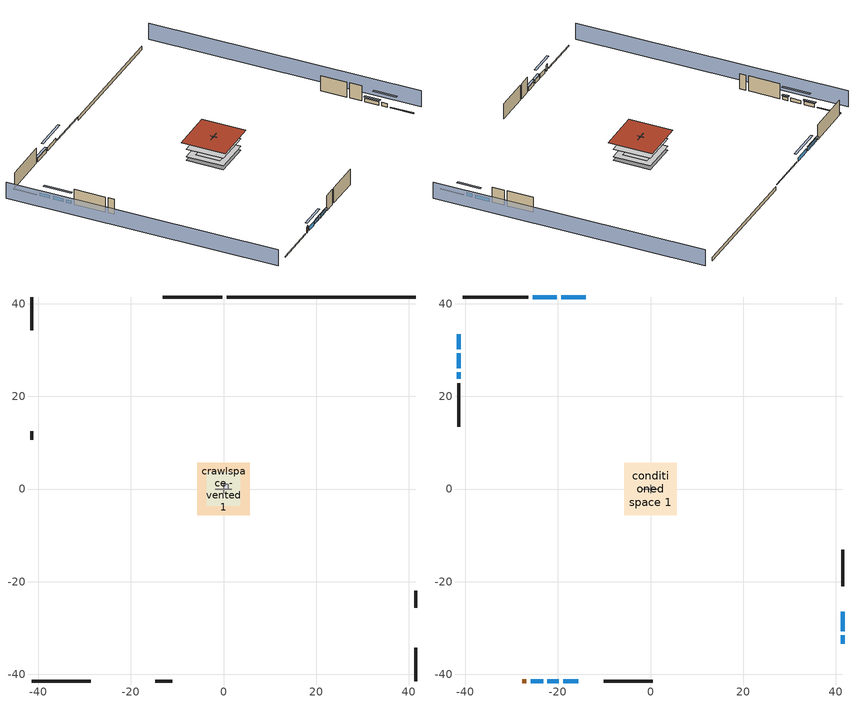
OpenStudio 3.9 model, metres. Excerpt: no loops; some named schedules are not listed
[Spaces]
garage 1
 floor foundation (Slab1 construction): -3.66,-3.66 -3.66,3.66 3.66,3.66 3.66,-3.66 z0
 wall outside (Wall1 construction): 41.45,-25.59 41.45,-21.93 z0.3:5.18
 wall outside (Wall2 construction): -14.71,-41.45 -11.05,-41.45 z0.3:5.18
 wall outside (Wall9 construction): -41.45,12.51 -41.45,10.68 z0.3:5.18
 wall to conditioned space 1 (Wall5 construction Reversed): 1.83,0 -1.83,0 z0.3:5.18
 wall to conditioned space 1 (Wall6 construction Reversed): 0,0.91 0,-0.91 z0.3:5.18
crawlspace - vented 1
 floor foundation (Slab2 construction): -5.63,-5.63 -5.63,5.63 5.63,5.63 5.63,-5.63 z-0.91
 wall outside (RimJoist1 construction): -0.26,41.45 -13.09,41.45 z0.3:0.61
 wall outside (RimJoist2 construction): 41.45,-41.45 41.45,-34.32 z0.3:0.61
 wall outside (RimJoist3 construction): -41.45,-41.45 -28.62,-41.45 z0.3:0.61
 wall outside (RimJoist4 construction): -41.45,41.45 -41.45,34.32 z0.3:0.61
 wall foundation (FoundationWall1 construction): 41.45,41.45 0.67,41.45 z-0.91:0.3
furnace airloop ret air space
 floor adiabatic (AdiabaticConst): 0,0 0,1 1,1 1,0 z0
 wall adiabatic (AdiabaticConst): 0,1 0,0 1,0 1,1 0,1 z0:1
 ceiling adiabatic (AdiabaticConst): 1,0 1,1 0,1 0,0 z1
conditioned space 1
 floor to crawlspace - vented 1 (Floor1 construction): -5.63,-5.63 -5.63,5.63 5.63,5.63 5.63,-5.63 z0.3
 floor to garage 1 (Floor2 construction): -3.66,-3.66 -3.66,3.66 3.66,3.66 3.66,-3.66 z0.3
 floor adiabatic (AdiabaticFloorConstruction): -5.63,-5.63 -5.63,5.63 5.63,5.63 5.63,-5.63 z2.74
 wall outside (Wall3 construction): -26.38,41.45 -40.52,41.45 z0.3:5.18
 wall outside (Wall4 construction): 41.45,-21 41.45,-13.14 z0.3:5.18
 wall outside (Wall7 construction): -10.12,-41.45 0.53,-41.45 z0.3:5.18
 wall outside (Wall8 construction): -41.45,22.85 -41.45,13.44 z0.3:5.18
 wall outside (AdiabaticWallConstruction): -14.02,41.45 -19.27,41.45 / -20.2,41.45 -25.46,41.45 / 41.45,-33.39 41.45,-31.63 z0.3:1.46; 41.45,-30.7 41.45,-26.51 / -22.27,-41.45 -19.8,-41.45 z0.3:1.43; -25.85,-41.45 -23.2,-41.45 z0.3:1.49; -18.87,-41.45 -15.64,-41.45 z0.3:1.4; -41.45,29.29 -41.45,26.12 / -41.45,33.39 -41.45,30.22 z0.3:1.37; -41.45,25.2 -41.45,23.78 z0.3:1.25
 wall outside (AdiabaticWallConstruction 1): -27.69,-41.45 -26.78,-41.45 z0.3:2.34
 window (WindowConstruction): -14.02,41.45 -19.27,41.45 z0.3:1.46
 window (WindowConstruction 1): -20.2,41.45 -25.46,41.45 z0.3:1.46
 window (WindowConstruction 2): 41.45,-33.39 41.45,-31.63 z0.3:1.46
 window (WindowConstruction 3): 41.45,-30.7 41.45,-26.51 z0.3:1.43
 window (WindowConstruction 4): -25.85,-41.45 -23.2,-41.45 z0.3:1.49
 window (WindowConstruction 5): -22.27,-41.45 -19.8,-41.45 z0.3:1.43
 window (WindowConstruction 6): -18.87,-41.45 -15.64,-41.45 z0.3:1.4
 window (WindowConstruction 7): -41.45,29.29 -41.45,26.12 z0.3:1.37
 window (WindowConstruction 8): -41.45,25.19 -41.45,23.78 z0.3:1.25
 window (WindowConstruction 9): -41.45,33.39 -41.45,30.22 z0.3:1.37
 door (Door): -27.69,-41.45 -26.78,-41.45 z0.3:2.34
 ceiling adiabatic (AdiabaticFloorConstruction): 5.63,-5.63 5.63,5.63 -5.63,5.63 -5.63,-5.63 z2.74
 roof outside (Roof1 construction): -6.72,6.72 -6.72,-6.72 6.72,-6.72 6.72,6.72 z5.18
shading: -46.03,41.45 -46.03,-41.45 / 46.03,-41.45 46.03,41.45 z0:5.18; -22.02,41.45 -11.28,41.45 -11.28,42.06 -22.02,42.06 z4.21; -25.76,41.45 -19.9,41.45 -19.9,42.06 -25.76,42.06 z1.77; 41.45,-28.88 41.45,-36.14 42.06,-36.14 42.06,-28.88 z4.21; 41.45,-26.21 41.45,-31 42.06,-31 42.06,-26.21 z1.74; -20.46,-41.45 -28.59,-41.45 -28.59,-42.06 -20.46,-42.06 z4.24; -19.5,-41.45 -22.58,-41.45 -22.58,-42.06 -19.5,-42.06 z1.74; -15.33,-41.45 -19.18,-41.45 -19.18,-42.06 -15.33,-42.06 z1.71; -41.45,23.38 -41.45,32.04 -42.06,32.04 -42.06,23.38 z4.11; -41.45,23.47 -41.45,25.5 -42.06,25.5 -42.06,23.47 z1.55; -41.45,29.92 -41.45,33.7 -42.06,33.7 -42.06,29.92 z1.68
[Site]
Portland Intl Arpt_OR: Latitude {deg}=45.59; Longitude {deg}=-122.6; Time Zone {hr}=-8; Elevation {m}=33; Terrain=Suburbs; Keep Site Location Information=Yes
[Site:GroundTemperature:Shallow]
10.2558, 8.96328, 8.85977, 9.47314, 11.9355, 14.3863, 16.5111, 17.8571, 17.9714, 16.8767, 14.8061, 12.4304
[Site:WaterMainsTemperature]
Calculation Method=Schedule; Temperature Schedule=mains temperature schedule
[Building]
Building 1
[Material] Roughness=Rough
Name | Thickness {m} | Conductivity {W/m-K} | Density {kg/m3} | Specific Heat {J/kg-K} | Thermal Absorptance | Solar Absorptance | Visible Absorptance
slate or tile shingles | 0.01905 | 0.840978 | 1899.972 | 799.717 | 0.9 | 0.75 | 0.75
roof rigid ins; wall rigid ins; floor rigid ins | 0.051816 | 0.029427 | 32.04 | 1214.23 | 0.9 | 0.7 | 0.7
osb sheathing 0.75 in. | 0.01905 | 0.115458 | 512.64 | 1214.23 | 0.9 | 0.7 | 0.7
roof stud and cavity | 0.2032 | 0.633245 | 78.34581 | 1123.46 | 0.9 | 0.7 | 0.7
gypsum board | 0.0127 | 0.160291 | 801 | 837.4 | 0.9 | 0.6 | 0.6
brick veneer | 0.1016 | 0.793375 | 1762.2 | 795.53 | 0.9 | 0.5 | 0.5
osb sheathing 0.5 in. | 0.0127 | 0.115458 | 512.64 | 1214.23 | 0.9 | 0.7 | 0.7
wall stud and cavity | 0.1397 | 0.447971 | 139.0536 | 1170.24 | 0.9 | 0.6 | 0.6
wall stud and cavity 1 | 0.1397 | 0.231908 | 139.0536 | 1170.24 | 0.9 | 0.7 | 0.7
wall rigid ins 1; wall rigid ins 2 | 0.051816 | 0.029427 | 32.04 | 1214.23
wall stud and cavity 2 | 0.1397 | 0.216453 | 139.0536 | 1170.24 | 0.9 | 0.7 | 0.7
rim joist stud and cavity | 0.0508 | 0.180795 | 50.32683 | 1063.81 | 0.9 | 0.6 | 0.6
floor stud and cavity | 0.1397 | 0.0972396 | 92.3553 | 1139.71 | 0.9 | 0.7 | 0.7
floor covering | 0.0127 | 0.0433444 | 54.468 | 1339.84 | 0.9 | 0.6 | 0.6
concrete 4.0 in. | 0.1016 | 1.803125 | 2242.8 | 837.4 | 0.9 | 0.7 | 0.7
concrete 8.0 in. | 0.2032 | 1.803125 | 2242.8 | 837.4 | 0.9 | 0.7 | 0.7
soil 0.5 in. | 0.0127 | 1.3848 | 1842.3 | 418.7 | 0.9 | 0.7 | 0.7
wood siding; wood siding 1 | 0.0254 | 0.102417 | 544.68 | 1172.36
wall rigid ins 3; floor rigid ins 1 | 0.512978 | 0.029427 | 32.04 | 1214.23 | 0.9 | 0.7 | 0.7
wall stud and cavity 3 | 0.0889 | 0.380278 | 52.3479 | 1209.89 | 0.9 | 0.7 | 0.7
door material | 0.04445 | 0.0612267 | 512.64 | 1214.23 | 0.9 | 0.7 | 0.7
floor stud and cavity 1 | 0.1397 | 1.75129 | 37.0049 | 1207.88 | 0.9 | 0.7 | 0.7
wall stud and cavity 4 | 0.0889 | 0.391764 | 83.0341 | 1211.67 | 0.9 | 0.7 | 0.7
furniture material conditioned space 1; furniture material garage 1 | 0.1524 | 0.115458 | 640.8 | 1214.23 | 0.9 | 0.6 | 0.6
[Construction]
Roof1 construction: slate or tile shingles, roof rigid ins, osb sheathing 0.75 in., roof stud and cavity, gypsum board
Wall1 construction; Wall2 construction; Wall9 construction: brick veneer, osb sheathing 0.5 in., wall stud and cavity
Wall3 construction; Wall4 construction: brick veneer, wall rigid ins, osb sheathing 0.5 in., wall stud and cavity 1, gypsum board
Wall5 construction Reversed: gypsum board, wall stud and cavity 2, osb sheathing 0.5 in., wall rigid ins 1
Wall6 construction Reversed: gypsum board, wall stud and cavity 2, osb sheathing 0.5 in., wall rigid ins 2
Wall7 construction; Wall8 construction: brick veneer, wall rigid ins 2, osb sheathing 0.5 in., wall stud and cavity 1, gypsum board
RimJoist1 construction; RimJoist2 construction; RimJoist3 construction; RimJoist4 construction: brick veneer, rim joist stud and cavity
Floor1 construction; Floor2 construction: floor stud and cavity, floor rigid ins, osb sheathing 0.75 in., floor covering
Slab1 construction: concrete 4.0 in.
FoundationWall1 construction: concrete 8.0 in.
Slab2 construction: soil 0.5 in.
WindowConstruction; WindowConstruction 1; WindowConstruction 2; WindowConstruction 3; WindowConstruction 4; WindowConstruction 5; WindowConstruction 6; WindowConstruction 7; WindowConstruction 8; WindowConstruction 9: WindowMaterial
AdiabaticWallConstruction: wood siding, wall rigid ins 3, wall stud and cavity 3, gypsum board
Door: door material
AdiabaticWallConstruction 1: wood siding 1, wall rigid ins 3, wall stud and cavity 3, gypsum board
AdiabaticFloorConstruction: floor stud and cavity 1, floor rigid ins 1, osb sheathing 0.75 in., floor covering
PartitionWallConstruction: gypsum board, wall stud and cavity 4, gypsum board
furniture construction conditioned space 1: furniture material conditioned space 1
furniture construction garage 1: furniture material garage 1
AdiabaticConst: Adiabatic
[WindowMaterial:SimpleGlazingSystem]
WindowMaterial: U-Factor {W/m2-K}=1.93052; Solar Heat Gain Coefficient=0.49
[Material:NoMass]
Adiabatic: Roughness=Rough; Thermal Resistance {m2-K/W}=176.1
[ThermalZone] Multiplier=1; Use Ideal Air Loads=No
Name | Volume {m3} | Thermostat
conditioned space | 749.83 | conditioned space temperature setpoint
garage | 130.484
crawlspace - vented | 154.837
furnace airloop ret air zone | 1
[Sizing:Zone] Zone Cooling Design Supply Air Temperature Input Method=SupplyAirTemperature; Zone Cooling Design Supply Air Temperature {C}=14; Zone Cooling Design Supply Air Temperature Difference {deltaC}=11.11; Zone Heating Design Supply Air Temperature Input Method=SupplyAirTemperature; Zone Heating Design Supply Air Temperature {C}=40; Zone Heating Design Supply Air Temperature Difference {deltaC}=11.11; Zone Cooling Design Supply Air Humidity Ratio {kg-H2O/kg-air}=0.0085; Zone Heating Design Supply Air Humidity Ratio {kg-H2O/kg-air}=0.008; Cooling Design Air Flow Method=DesignDay; Heating Design Air Flow Method=DesignDay; Account for Dedicated Outdoor Air System=No; Dedicated Outdoor Air System Control Strategy=NeutralSupplyAir; Dedicated Outdoor Air Low Setpoint Temperature for Design {C}=autosize; Dedicated Outdoor Air High Setpoint Temperature for Design {C}=autosize; Zone Load Sizing Method=Sensible Load Only No Latent Load; Zone Latent Cooling Design Supply Air Humidity Ratio Input Method=HumidityRatioDifference; Zone Cooling Design Supply Air Humidity Ratio Difference {kgWater/kgDryAir}=0.005; Zone Latent Heating Design Supply Air Humidity Ratio Input Method=HumidityRatioDifference; Zone Humidification Design Supply Air Humidity Ratio Difference {kgWater/kgDryAir}=0.005; Sizing Option=Coincident
garage; crawlspace - vented; furnace airloop ret air zone
[Space]
Name | Thermal Zone | Volume {m3}
conditioned space 1 | conditioned space | 749.83
garage 1 | garage | 130.484
crawlspace - vented 1 | crawlspace - vented | 154.837
furnace airloop ret air space | furnace airloop ret air zone
[ThermostatSetpoint:DualSetpoint]
conditioned space temperature setpoint: Heating Setpoint Temperature Schedule=heating setpoint; Cooling Setpoint Temperature Schedule=cooling setpoint; Temperature Difference Between Cutout And Setpoint {deltaC}=0
[Foundation:Kiva] Wall Depth Below Slab {m}=0.2032
Name | Initial Indoor Air Temperature {C} | Wall Height Above Grade {m}
Foundation Kiva 1 | 13.4258 | 0.1016
Foundation Kiva 2 | 7.69436 | 0.3048
[Foundation:Kiva:Settings]
Soil Conductivity {W/m-K}=1.3848; Soil Density {kg/m3}=1842.3; Soil Specific Heat {J/kg-K}=418.7; Ground Solar Absorptivity=0.9; Ground Thermal Absorptivity=0.9; Ground Surface Roughness {m}=0.03; Far-Field Width {m}=40; Deep-Ground Boundary Condition=ZeroFlux; Deep-Ground Depth {m}=40; Minimum Cell Dimension {m}=0.2; Maximum Cell Growth Coefficient=3; Simulation Timestep=Timestep
[SurfaceProperty:ExposedFoundationPerimeter] Exposed Perimeter Calculation Method=TotalExposedPerimeter
Name | Total Exposed Perimeter {m}
Slab1 | 18.288
Slab2 | 40.78224
[SurfaceProperty:IncidentSolarMultiplier] Incident Solar Multiplier=1; Incident Solar Multiplier Schedule=trans schedule winter=0.85 summer=0.7
Window1; Window2; Window3; Window4; Window5; Window6; Window7; Window8; Window9; Window10
[InternalMass:Definition] Design Level Calculation Method=SurfaceArea
Name | Construction | Surface Area {m2}
partition wall mass | PartitionWallConstruction | 307.509
furniture mass conditioned space 1 | furniture construction conditioned space 1 | 123.004
furniture mass garage 1 | furniture construction garage 1 | 5.35122
[InternalMass] Multiplier=1
Name | Internal Mass Definition | Space or SpaceType
partition wall mass | partition wall mass | conditioned space 1
furniture mass conditioned space 1 | furniture mass conditioned space 1 | conditioned space 1
furniture mass garage 1 | furniture mass garage 1 | garage 1
[EnergyManagementSystem:Sensor]
Name | Output Variable or Output Meter Index Key | Output Variable or Output Meter
water_heater_amb_temp | garage | Zone Mean Air Temperature
water_heater_amb_rh | garage | Zone Air Relative Humidity
water_heater_T_set | water heater setpoint | Schedule Value
out_pb_s |  | Site Outdoor Air Barometric Pressure
out_wt_s |  | Site Outdoor Air Humidity Ratio
site_vw_s |  | Site Wind Speed
cool_season | cooling season schedule | Schedule Value
furnace_airloop_AH_MFR_s | Node 15 | System Node Mass Flow Rate
furnace_airloop_AH_VFR_s | Node 15 | System Node Current Density Volume Flow Rate
furnace_airloop_AH_Tout_s | Node 15 | System Node Temperature
furnace_airloop_AH_Wout_s | Node 15 | System Node Humidity Ratio
furnace_airloop_RA_T_s | Node 18 | System Node Temperature
furnace_airloop_Ra_W_s | Node 18 | System Node Humidity Ratio
furnace_airloop_0_DZ_T_s | crawlspace - vented | Zone Air Temperature
furnace_airloop_0_DZ_W_s | crawlspace - vented | Zone Mean Air Humidity Ratio
natural_vent_s | natural vent schedule | Schedule Value
htg_sp_s | heating setpoint | Schedule Value
clg_sp_s | cooling setpoint | Schedule Value
htg_load_cond |  | Heating:EnergyTransfer:Zone:CONDITIONED SPACE
clg_load_cond |  | Cooling:EnergyTransfer:Zone:CONDITIONED SPACE
htg_load_duct |  | Heating:EnergyTransfer:Zone:FURNACE AIRLOOP RET AIR ZONE
clg_load_duct |  | Cooling:EnergyTransfer:Zone:FURNACE AIRLOOP RET AIR ZONE
s_conv | Floor1 | Surface Inside Face Convection Heat Gain Energy
s_ig | Floor1 | Surface Inside Face Internal Gains Radiation Heat Gain Energy
s_sol | Floor1 | Surface Inside Face Solar Radiation Heat Gain Energy
s_lgt | Floor1 | Surface Inside Face Lights Radiation Heat Gain Energy
s_surf | Floor1 | Surface Inside Face Net Surface Thermal Radiation Heat Gain Energy
s_conv_1 | Floor2 | Surface Inside Face Convection Heat Gain Energy
s_ig_1 | Floor2 | Surface Inside Face Internal Gains Radiation Heat Gain Energy
s_sol_1 | Floor2 | Surface Inside Face Solar Radiation Heat Gain Energy
s_lgt_1 | Floor2 | Surface Inside Face Lights Radiation Heat Gain Energy
s_surf_1 | Floor2 | Surface Inside Face Net Surface Thermal Radiation Heat Gain Energy
s_conv_2 | inferred conditioned ceiling | Surface Inside Face Convection Heat Gain Energy
s_ig_2 | inferred conditioned ceiling | Surface Inside Face Internal Gains Radiation Heat Gain Energy
s_sol_2 | inferred conditioned ceiling | Surface Inside Face Solar Radiation Heat Gain Energy
s_lgt_2 | inferred conditioned ceiling | Surface Inside Face Lights Radiation Heat Gain Energy
s_surf_2 | inferred conditioned ceiling | Surface Inside Face Net Surface Thermal Radiation Heat Gain Energy
s_conv_3 | inferred conditioned floor | Surface Inside Face Convection Heat Gain Energy
s_ig_3 | inferred conditioned floor | Surface Inside Face Internal Gains Radiation Heat Gain Energy
s_sol_3 | inferred conditioned floor | Surface Inside Face Solar Radiation Heat Gain Energy
s_lgt_3 | inferred conditioned floor | Surface Inside Face Lights Radiation Heat Gain Energy
s_surf_3 | inferred conditioned floor | Surface Inside Face Net Surface Thermal Radiation Heat Gain Energy
s_conv_4 | Roof1 | Surface Inside Face Convection Heat Gain Energy
s_ig_4 | Roof1 | Surface Inside Face Internal Gains Radiation Heat Gain Energy
s_sol_4 | Roof1 | Surface Inside Face Solar Radiation Heat Gain Energy
s_lgt_4 | Roof1 | Surface Inside Face Lights Radiation Heat Gain Energy
s_surf_4 | Roof1 | Surface Inside Face Net Surface Thermal Radiation Heat Gain Energy
ss_sol | Door1 | Surface Inside Face Solar Radiation Heat Gain Energy
ss_lgt | Door1 | Surface Inside Face Lights Radiation Heat Gain Energy
ss_conv | Door1 | Surface Inside Face Convection Heat Gain Energy
ss_ig | Door1 | Surface Inside Face Internal Gains Radiation Heat Gain Energy
ss_surf | Door1 | Surface Inside Face Net Surface Thermal Radiation Heat Gain Energy
ss_conv_1 | Window1 | Surface Inside Face Convection Heat Gain Energy
ss_ig_1 | Window1 | Surface Inside Face Internal Gains Radiation Heat Gain Energy
ss_surf_1 | Window1 | Surface Inside Face Net Surface Thermal Radiation Heat Gain Energy
ss_trans_in | Window1 | Surface Window Transmitted Solar Radiation Rate
ss_back_out | Window1 | Surface Window Shortwave from Zone Back Out Window Heat Transfer Rate
ss_trans_out | Window1 | Surface Inside Face Initial Transmitted Diffuse Transmitted Out Window Solar Radiation Rate
ss_conv_2 | Window10 | Surface Inside Face Convection Heat Gain Energy
ss_ig_2 | Window10 | Surface Inside Face Internal Gains Radiation Heat Gain Energy
ss_surf_2 | Window10 | Surface Inside Face Net Surface Thermal Radiation Heat Gain Energy
ss_trans_in_1 | Window10 | Surface Window Transmitted Solar Radiation Rate
ss_back_out_1 | Window10 | Surface Window Shortwave from Zone Back Out Window Heat Transfer Rate
ss_trans_out_1 | Window10 | Surface Inside Face Initial Transmitted Diffuse Transmitted Out Window Solar Radiation Rate
ss_conv_3 | Window2 | Surface Inside Face Convection Heat Gain Energy
ss_ig_3 | Window2 | Surface Inside Face Internal Gains Radiation Heat Gain Energy
ss_surf_3 | Window2 | Surface Inside Face Net Surface Thermal Radiation Heat Gain Energy
ss_trans_in_2 | Window2 | Surface Window Transmitted Solar Radiation Rate
ss_back_out_2 | Window2 | Surface Window Shortwave from Zone Back Out Window Heat Transfer Rate
ss_trans_out_2 | Window2 | Surface Inside Face Initial Transmitted Diffuse Transmitted Out Window Solar Radiation Rate
ss_conv_4 | Window3 | Surface Inside Face Convection Heat Gain Energy
ss_ig_4 | Window3 | Surface Inside Face Internal Gains Radiation Heat Gain Energy
ss_surf_4 | Window3 | Surface Inside Face Net Surface Thermal Radiation Heat Gain Energy
ss_trans_in_3 | Window3 | Surface Window Transmitted Solar Radiation Rate
ss_back_out_3 | Window3 | Surface Window Shortwave from Zone Back Out Window Heat Transfer Rate
ss_trans_out_3 | Window3 | Surface Inside Face Initial Transmitted Diffuse Transmitted Out Window Solar Radiation Rate
ss_conv_5 | Window4 | Surface Inside Face Convection Heat Gain Energy
ss_ig_5 | Window4 | Surface Inside Face Internal Gains Radiation Heat Gain Energy
ss_surf_5 | Window4 | Surface Inside Face Net Surface Thermal Radiation Heat Gain Energy
ss_trans_in_4 | Window4 | Surface Window Transmitted Solar Radiation Rate
ss_back_out_4 | Window4 | Surface Window Shortwave from Zone Back Out Window Heat Transfer Rate
ss_trans_out_4 | Window4 | Surface Inside Face Initial Transmitted Diffuse Transmitted Out Window Solar Radiation Rate
ss_conv_6 | Window5 | Surface Inside Face Convection Heat Gain Energy
ss_ig_6 | Window5 | Surface Inside Face Internal Gains Radiation Heat Gain Energy
ss_surf_6 | Window5 | Surface Inside Face Net Surface Thermal Radiation Heat Gain Energy
ss_trans_in_5 | Window5 | Surface Window Transmitted Solar Radiation Rate
ss_back_out_5 | Window5 | Surface Window Shortwave from Zone Back Out Window Heat Transfer Rate
ss_trans_out_5 | Window5 | Surface Inside Face Initial Transmitted Diffuse Transmitted Out Window Solar Radiation Rate
ss_conv_7 | Window6 | Surface Inside Face Convection Heat Gain Energy
ss_ig_7 | Window6 | Surface Inside Face Internal Gains Radiation Heat Gain Energy
ss_surf_7 | Window6 | Surface Inside Face Net Surface Thermal Radiation Heat Gain Energy
ss_trans_in_6 | Window6 | Surface Window Transmitted Solar Radiation Rate
ss_back_out_6 | Window6 | Surface Window Shortwave from Zone Back Out Window Heat Transfer Rate
ss_trans_out_6 | Window6 | Surface Inside Face Initial Transmitted Diffuse Transmitted Out Window Solar Radiation Rate
ss_conv_8 | Window7 | Surface Inside Face Convection Heat Gain Energy
ss_ig_8 | Window7 | Surface Inside Face Internal Gains Radiation Heat Gain Energy
ss_surf_8 | Window7 | Surface Inside Face Net Surface Thermal Radiation Heat Gain Energy
ss_trans_in_7 | Window7 | Surface Window Transmitted Solar Radiation Rate
ss_back_out_7 | Window7 | Surface Window Shortwave from Zone Back Out Window Heat Transfer Rate
ss_trans_out_7 | Window7 | Surface Inside Face Initial Transmitted Diffuse Transmitted Out Window Solar Radiation Rate
ss_conv_9 | Window8 | Surface Inside Face Convection Heat Gain Energy
ss_ig_9 | Window8 | Surface Inside Face Internal Gains Radiation Heat Gain Energy
ss_surf_9 | Window8 | Surface Inside Face Net Surface Thermal Radiation Heat Gain Energy
ss_trans_in_8 | Window8 | Surface Window Transmitted Solar Radiation Rate
ss_back_out_8 | Window8 | Surface Window Shortwave from Zone Back Out Window Heat Transfer Rate
ss_trans_out_8 | Window8 | Surface Inside Face Initial Transmitted Diffuse Transmitted Out Window Solar Radiation Rate
ss_conv_10 | Window9 | Surface Inside Face Convection Heat Gain Energy
ss_ig_10 | Window9 | Surface Inside Face Internal Gains Radiation Heat Gain Energy
ss_surf_10 | Window9 | Surface Inside Face Net Surface Thermal Radiation Heat Gain Energy
ss_trans_in_9 | Window9 | Surface Window Transmitted Solar Radiation Rate
ss_back_out_9 | Window9 | Surface Window Shortwave from Zone Back Out Window Heat Transfer Rate
ss_trans_out_9 | Window9 | Surface Inside Face Initial Transmitted Diffuse Transmitted Out Window Solar Radiation Rate
s_conv_5 | Wall3 | Surface Inside Face Convection Heat Gain Energy
s_ig_5 | Wall3 | Surface Inside Face Internal Gains Radiation Heat Gain Energy
s_sol_5 | Wall3 | Surface Inside Face Solar Radiation Heat Gain Energy
s_lgt_5 | Wall3 | Surface Inside Face Lights Radiation Heat Gain Energy
s_surf_5 | Wall3 | Surface Inside Face Net Surface Thermal Radiation Heat Gain Energy
s_conv_6 | Wall4 | Surface Inside Face Convection Heat Gain Energy
s_ig_6 | Wall4 | Surface Inside Face Internal Gains Radiation Heat Gain Energy
s_sol_6 | Wall4 | Surface Inside Face Solar Radiation Heat Gain Energy
s_lgt_6 | Wall4 | Surface Inside Face Lights Radiation Heat Gain Energy
s_surf_6 | Wall4 | Surface Inside Face Net Surface Thermal Radiation Heat Gain Energy
s_conv_7 | Wall5 | Surface Inside Face Convection Heat Gain Energy
s_ig_7 | Wall5 | Surface Inside Face Internal Gains Radiation Heat Gain Energy
s_sol_7 | Wall5 | Surface Inside Face Solar Radiation Heat Gain Energy
s_lgt_7 | Wall5 | Surface Inside Face Lights Radiation Heat Gain Energy
s_surf_7 | Wall5 | Surface Inside Face Net Surface Thermal Radiation Heat Gain Energy
s_conv_8 | Wall6 | Surface Inside Face Convection Heat Gain Energy
s_ig_8 | Wall6 | Surface Inside Face Internal Gains Radiation Heat Gain Energy
s_sol_8 | Wall6 | Surface Inside Face Solar Radiation Heat Gain Energy
s_lgt_8 | Wall6 | Surface Inside Face Lights Radiation Heat Gain Energy
s_surf_8 | Wall6 | Surface Inside Face Net Surface Thermal Radiation Heat Gain Energy
s_conv_9 | Wall7 | Surface Inside Face Convection Heat Gain Energy
s_ig_9 | Wall7 | Surface Inside Face Internal Gains Radiation Heat Gain Energy
s_sol_9 | Wall7 | Surface Inside Face Solar Radiation Heat Gain Energy
s_lgt_9 | Wall7 | Surface Inside Face Lights Radiation Heat Gain Energy
s_surf_9 | Wall7 | Surface Inside Face Net Surface Thermal Radiation Heat Gain Energy
[EnergyManagementSystem:Actuator]
Name | Actuated Component | Actuated Component Type | Actuated Component Control Type | Zone or Space
water_heater_sens_act | water heater sens | OtherEquipment | Power Level | garage 1
water_heater_lat_act | water heater lat | OtherEquipment | Power Level | garage 1
water_heater_hpwh_ec_adj_act | water heater energy adjustment1 | OtherEquipment | Power Level | garage 1
furnace_airloop_0_SupSensLkToCond_act | furnace airloop_0 SupSensLkToCond | OtherEquipment | Power Level | conditioned space 1
furnace_airloop_0_SupLatLkToCond_act | furnace airloop_0 SupLatLkToCond | OtherEquipment | Power Level | conditioned space 1
furnace_airloop_0_SupCondToLv_act | furnace airloop_0 SupCondToLv | OtherEquipment | Power Level | conditioned space 1
furnace_airloop_0_RetCondToRP_act | furnace airloop_0 RetCondToRP | OtherEquipment | Power Level | furnace airloop ret air space
furnace_airloop_0_RetSensLkToRP_act | furnace airloop_0 RetSensLkToRP | OtherEquipment | Power Level | furnace airloop ret air space
furnace_airloop_0_RetLatLkToRP_act | furnace airloop_0 RetLatLkToRP | OtherEquipment | Power Level | furnace airloop ret air space
furnace_airloop_0_SupCondToDZ_act | furnace airloop_0 SupCondToDZ | OtherEquipment | Power Level | crawlspace - vented 1
furnace_airloop_0_RetCondToDZ_act | furnace airloop_0 RetCondToDZ | OtherEquipment | Power Level | crawlspace - vented 1
furnace_airloop_0_SupSensLkToDZ_act | furnace airloop_0 SupSensLkToDZ | OtherEquipment | Power Level | crawlspace - vented 1
furnace_airloop_0_SupLatLkToDZ_act | furnace airloop_0 SupLatLkToDZ | OtherEquipment | Power Level | crawlspace - vented 1
whole_house_fan_act | whole house fan | ElectricEquipment | Electricity Rate | conditioned space 1
mech_vent_house_fan_cfis_act | mech vent house fan cfis | ElectricEquipment | Electricity Rate | conditioned space 1
mech_vent_house_fan_sensible_load_act | mech vent house fan sensible load | OtherEquipment | Power Level | conditioned space 1
mech_vent_house_fan_latent_load_act | mech vent house fan latent load | OtherEquipment | Power Level | conditioned space 1
[OtherEquipment:Definition] Design Level Calculation Method=EquipmentLevel
Name | Design Level {W} | Fraction Latent | Fraction Radiant | Fraction Lost
water heater sens; furnace airloop_0 SupSensLkToCond; furnace airloop_0 SupCondToLv; furnace airloop_0 RetCondToRP; furnace airloop_0 RetSensLkToRP; furnace airloop_0 SupCondToDZ; furnace airloop_0 RetCondToDZ; furnace airloop_0 SupSensLkToDZ; mech vent house fan sensible load | 0 | 0 | 0 | 0
water heater lat; general water use latent; furnace airloop_0 SupLatLkToCond; furnace airloop_0 RetLatLkToRP; furnace airloop_0 SupLatLkToDZ; mech vent house fan latent load | 0 | 1 | 0 | 0
water heater energy adjustment1 | 0.01 | 0 | 0 | 1
clothes dryer 2; cooking range 2 | 0 | 0 | 0 | 1
general water use sensible | 0 | 0 | 0.6 | 0
[OtherEquipment]
Name | Other Equipment Definition | Space or SpaceType | Schedule | Fuel Type
water heater sens | water heater sens | garage 1 | Always On Discrete
water heater lat | water heater lat | garage 1 | Always On Discrete
water heater energy adjustment1 | water heater energy adjustment1 | garage 1 | Always On Discrete | Electricity
clothes dryer 1 | clothes dryer 2 | conditioned space 1 | clothes dryer schedule | Electricity
cooking range 1 | cooking range 2 | conditioned space 1 | cooking range schedule | Electricity
general water use sensible | general water use sensible | conditioned space 1 | general water use schedule
general water use latent | general water use latent | conditioned space 1 | general water use schedule
furnace airloop_0 SupSensLkToCond | furnace airloop_0 SupSensLkToCond | conditioned space 1 | Always On Discrete
furnace airloop_0 SupLatLkToCond | furnace airloop_0 SupLatLkToCond | conditioned space 1 | Always On Discrete
furnace airloop_0 SupCondToLv | furnace airloop_0 SupCondToLv | conditioned space 1 | Always On Discrete
furnace airloop_0 RetCondToRP | furnace airloop_0 RetCondToRP | furnace airloop ret air space | Always On Discrete
furnace airloop_0 RetSensLkToRP | furnace airloop_0 RetSensLkToRP | furnace airloop ret air space | Always On Discrete
furnace airloop_0 RetLatLkToRP | furnace airloop_0 RetLatLkToRP | furnace airloop ret air space | Always On Discrete
furnace airloop_0 SupCondToDZ | furnace airloop_0 SupCondToDZ | crawlspace - vented 1 | Always On Discrete
furnace airloop_0 RetCondToDZ | furnace airloop_0 RetCondToDZ | crawlspace - vented 1 | Always On Discrete
furnace airloop_0 SupSensLkToDZ | furnace airloop_0 SupSensLkToDZ | crawlspace - vented 1 | Always On Discrete
furnace airloop_0 SupLatLkToDZ | furnace airloop_0 SupLatLkToDZ | crawlspace - vented 1 | Always On Discrete
mech vent house fan sensible load | mech vent house fan sensible load | conditioned space 1 | Always On Discrete
mech vent house fan latent load | mech vent house fan latent load | conditioned space 1 | Always On Discrete
[ElectricEquipment:Definition] Design Level Calculation Method=EquipmentLevel; Fraction Latent=0
Name | Design Level {W} | Fraction Radiant | Fraction Lost
clothes washer; clothes dryer; dishwasher; cooking range; whole house fan; mech vent house fan | 0 | 0 | 1
fridge | 52.0548 | 0.6 | 0
freezer | 194.914 | 0.6 | 0
misc permanent spa heater | 288.486 | 0 | 1
misc permanent spa pump | 301.686 | 0 | 1
mech vent house fan cfis | 0 | 0 | 0
[ElectricEquipment]
Name | Electric Equipment Definition | Space or SpaceType | Schedule
clothes washer | clothes washer | conditioned space 1 | clothes washer schedule
clothes dryer | clothes dryer | conditioned space 1 | clothes dryer schedule
dishwasher | dishwasher | conditioned space 1 | dishwasher schedule
fridge | fridge | conditioned space 1 | fridge schedule
freezer | freezer | garage 1 | freezer schedule
cooking range | cooking range | conditioned space 1 | cooking range schedule
misc permanent spa heater | misc permanent spa heater | conditioned space 1 | misc permanent spa heater schedule
misc permanent spa pump | misc permanent spa pump | conditioned space 1 | misc permanent spa pump schedule
whole house fan | whole house fan | conditioned space 1 | Always On Discrete
mech vent house fan | mech vent house fan | conditioned space 1 | mech vent house fan schedule
mech vent house fan cfis | mech vent house fan cfis | conditioned space 1 | mech vent house fan cfis schedule
[WaterUse:Equipment:Definition] Peak Flow Rate {m3/s}=0
clothes washer; dishwasher
[ZoneMixing] Schedule=Always On Continuous; Design Flow Rate Calculation Method=Flow/Zone; Design Flow Rate {m3/s}=0
Name | Zone or Space | Source Zone or Space
furnace airloop_0 ZoneMixDZToCond mix | conditioned space | crawlspace - vented
furnace airloop_0 ZoneMixCondToDZ mix | crawlspace - vented | conditioned space
[SpaceInfiltration:DesignFlowRate] Schedule=Always On Discrete
Name | Space or SpaceType | Design Flow Rate Calculation Method | Design Flow Rate {m3/s} | Air Changes per Hour {1/hr} | Constant Term Coefficient | Temperature Term Coefficient | Velocity Term Coefficient | Velocity Squared Term Coefficient
natural vent flow; whole house fan flow; infil flow | conditioned space 1 | Flow/Space | 0
infil crawlspace - vented 1 | crawlspace - vented 1 | AirChanges/Hour |  | 2.6013 | 1 | 0 | 0 | 0
crawlspace_vented 1 duct leakage imbalance infil flow | crawlspace - vented 1 | Flow/Space | 0
[SpaceInfiltration:EffectiveLeakageArea]
infil garage 1: Space or SpaceType=garage 1; Schedule=Always On Discrete; Effective Air Leakage Area {cm2}=108.735; Stack Coefficient=0.000129147; Wind Coefficient=4.64657e-05
[Schedule:Ruleset]
Name | Default Day Schedule
heating setpoint | heating setpoint default day
cooling setpoint | cooling setpoint default day
trans schedule winter=0.85 summer=0.7 | trans schedule winter=0.85 summer=0.7 default day
clothes washer schedule | clothes washer schedule default day
clothes dryer schedule | clothes dryer schedule default day
dishwasher schedule | dishwasher schedule default day
freezer schedule | freezer schedule default day
cooking range schedule | cooking range schedule default day
misc permanent spa heater schedule | misc permanent spa heater schedule default day
misc permanent spa pump schedule | misc permanent spa pump schedule default day
general water use schedule | general water use schedule default day
[Schedule:Day]
heating setpoint default day; cooling setpoint default day; trans schedule winter=0.85 summer=0.7 default day; clothes washer schedule default day; clothes washer schedule day 1; clothes dryer schedule default day; clothes dryer schedule day 1; dishwasher schedule default day; dishwasher schedule day 1; freezer schedule default day; cooking range schedule default day; cooking range schedule day 1; misc permanent spa heater schedule default day; misc permanent spa pump schedule default day; general water use schedule default day; general water use schedule day 1: 24, 0, 0
heating setpoint day: 4, 0, 11.1111, 6, 0, 12.7778, 14, 0, 11.1111, 19, 0, 12.7778, 24, 0, 11.1111
heating setpoint day 1: 4, 0, 11.1111, 19, 0, 12.7778, 24, 0, 11.1111
cooling setpoint day: 4, 0, 22.7778, 19, 0, 20, 24, 0, 22.7778
trans schedule winter=0.85 summer=0.7 day; trans schedule winter=0.85 summer=0.7 day 2: 24, 0, 0.85
trans schedule winter=0.85 summer=0.7 day 1: 24, 0, 0.7
clothes washer schedule day: 1, 0, 0.104651, 2, 0, 0.0813953, 4, 0, 0.0465116, 5, 0, 0.0813953, 6, 0, 0.127907, 7, 0, 0.255814, 8, 0, 0.569767, 9, 0, 0.848837, 10, 0, 1, 11, 0, 0.976744, 12, 0, 0.872093, 13, 0, 0.77907, 14, 0, 0.697674, 15, 0, 0.569767, 16, 0, 0.593023, 17, 0, 0.581395, 21, 0, 0.569767, 22, 0, 0.546512, 23, 0, 0.372093, 24, 0, 0.197674
clothes dryer schedule day: 1, 0, 0.123457, 2, 0, 0.0740741, 3, 0, 0.0493827, 4, 0, 0.0246914, 5, 0, 0.0493827, 6, 0, 0.0740741, 7, 0, 0.197531, 8, 0, 0.395062, 9, 0, 0.592593, 10, 0, 0.839506, 11, 0, 0.962963, 12, 0, 1, 13, 0, 0.91358, 14, 0, 0.82716, 15, 0, 0.716049, 16, 0, 0.753086, 17, 0, 0.679012, 18, 0, 0.666667, 20, 0, 0.62963, 21, 0, 0.641975, 22, 0, 0.666667, 23, 0, 0.54321, 24, 0, 0.296296
dishwasher schedule day: 1, 0, 0.135135, 2, 0, 0.0630631, 3, 0, 0.045045, 5, 0, 0.027027, 6, 0, 0.0900901, 7, 0, 0.18018, 8, 0, 0.279279, 9, 0, 0.522523, 10, 0, 0.585586, 11, 0, 0.504505, 12, 0, 0.432432, 13, 0, 0.378378, 14, 0, 0.414414, 15, 0, 0.324324, 17, 0, 0.342342, 18, 0, 0.441441, 19, 0, 0.783784, 20, 0, 1, 21, 0, 0.810811, 22, 0, 0.603604, 23, 0, 0.396396, 24, 0, 0.279279
freezer schedule day; freezer schedule day 6: 1, 0, 0.610949, 2, 0, 0.595675, 3, 0, 0.580401, 4, 0, 0.565128, 6, 0, 0.549854, 7, 0, 0.580401, 8, 0, 0.610949, 10, 0, 0.626223, 12, 0, 0.610949, 15, 0, 0.641496, 16, 0, 0.626223, 17, 0, 0.672044, 18, 0, 0.733139, 19, 0, 0.763686, 20, 0, 0.733139, 21, 0, 0.717865, 22, 0, 0.702591, 23, 0, 0.672044, 24, 0, 0.626223
freezer schedule day 1: 1, 0, 0.609489, 2, 0, 0.594252, 3, 0, 0.579015, 4, 0, 0.563777, 6, 0, 0.54854, 7, 0, 0.579015, 8, 0, 0.609489, 10, 0, 0.624726, 12, 0, 0.609489, 15, 0, 0.639964, 16, 0, 0.624726, 17, 0, 0.670438, 18, 0, 0.731387, 19, 0, 0.761861, 20, 0, 0.731387, 21, 0, 0.71615, 22, 0, 0.700912, 23, 0, 0.670438, 24, 0, 0.624726
freezer schedule day 2: 1, 0, 0.791241, 2, 0, 0.77146, 3, 0, 0.751679, 4, 0, 0.731898, 6, 0, 0.712117, 7, 0, 0.751679, 8, 0, 0.791241, 10, 0, 0.811022, 12, 0, 0.791241, 15, 0, 0.830803, 16, 0, 0.811022, 17, 0, 0.870365, 18, 0, 0.949489, 19, 0, 0.989051, 20, 0, 0.949489, 21, 0, 0.929708, 22, 0, 0.909927, 23, 0, 0.870365, 24, 0, 0.811022
freezer schedule day 3: 1, 0, 0.8, 2, 0, 0.78, 3, 0, 0.76, 4, 0, 0.74, 6, 0, 0.72, 7, 0, 0.76, 8, 0, 0.8, 10, 0, 0.82, 12, 0, 0.8, 15, 0, 0.84, 16, 0, 0.82, 17, 0, 0.88, 18, 0, 0.96, 19, 0, 1, 20, 0, 0.96, 21, 0, 0.94, 22, 0, 0.92, 23, 0, 0.88, 24, 0, 0.82
freezer schedule day 4: 1, 0, 0.679562, 2, 0, 0.662573, 3, 0, 0.645584, 4, 0, 0.628595, 6, 0, 0.611606, 7, 0, 0.645584, 8, 0, 0.679562, 10, 0, 0.696551, 12, 0, 0.679562, 15, 0, 0.71354, 16, 0, 0.696551, 17, 0, 0.747518, 18, 0, 0.815474, 19, 0, 0.849453, 20, 0, 0.815474, 21, 0, 0.798485, 22, 0, 0.781496, 23, 0, 0.747518, 24, 0, 0.696551
freezer schedule day 5: 1, 0, 0.675182, 2, 0, 0.658303, 3, 0, 0.641423, 4, 0, 0.624544, 6, 0, 0.607664, 7, 0, 0.641423, 8, 0, 0.675182, 10, 0, 0.692062, 12, 0, 0.675182, 15, 0, 0.708942, 16, 0, 0.692062, 17, 0, 0.742701, 18, 0, 0.810219, 19, 0, 0.843978, 20, 0, 0.810219, 21, 0, 0.793339, 22, 0, 0.77646, 23, 0, 0.742701, 24, 0, 0.692062
cooking range schedule day: 5, 0, 0.0597015, 6, 0, 0.11194, 7, 0, 0.171642, 8, 0, 0.291045, 11, 0, 0.343284, 12, 0, 0.402985, 13, 0, 0.462687, 14, 0, 0.343284, 15, 0, 0.291045, 16, 0, 0.402985, 17, 0, 0.567164, 18, 0, 1, 19, 0, 0.850746, 20, 0, 0.432836, 21, 0, 0.291045, 22, 0, 0.231343, 23, 0, 0.171642, 24, 0, 0.11194
misc permanent spa heater schedule day; misc permanent spa heater schedule day 6: 1, 0, 0.145464, 2, 0, 0.175769, 3, 0, 0.145464, 4, 0, 0.175769, 5, 0, 0.284867, 6, 0, 0.406087, 7, 0, 0.345477, 9, 0, 0.145464, 10, 0, 0.115159, 11, 0, 0.090915, 14, 0, 0.084854, 15, 0, 0.145464, 16, 0, 0.351538, 17, 0, 0.763686, 18, 0, 0.739442, 19, 0, 0.412148, 20, 0, 0.369721, 21, 0, 0.309111, 22, 0, 0.260623, 24, 0, 0.145464
misc permanent spa heater schedule day 1: 1, 0, 0.145116, 2, 0, 0.175349, 3, 0, 0.145116, 4, 0, 0.175349, 5, 0, 0.284186, 6, 0, 0.405117, 7, 0, 0.344652, 9, 0, 0.145116, 10, 0, 0.114884, 11, 0, 0.0906978, 14, 0, 0.0846513, 15, 0, 0.145116, 16, 0, 0.350698, 17, 0, 0.761861, 18, 0, 0.737675, 19, 0, 0.411163, 20, 0, 0.368838, 21, 0, 0.308372, 22, 0, 0.26, 24, 0, 0.145116
misc permanent spa heater schedule day 2: 1, 0, 0.188391, 2, 0, 0.227639, 3, 0, 0.188391, 4, 0, 0.227639, 5, 0, 0.368932, 6, 0, 0.525924, 7, 0, 0.447428, 9, 0, 0.188391, 10, 0, 0.149143, 11, 0, 0.117744, 14, 0, 0.109895, 15, 0, 0.188391, 16, 0, 0.455277, 17, 0, 0.989051, 18, 0, 0.957653, 19, 0, 0.533774, 20, 0, 0.478826, 21, 0, 0.40033, 22, 0, 0.337533, 24, 0, 0.188391
misc permanent spa heater schedule day 3; misc permanent spa pump schedule day 5; misc permanent spa pump schedule day 7: 1, 0, 0.190476, 2, 0, 0.230159, 3, 0, 0.190476, 4, 0, 0.230159, 5, 0, 0.373016, 6, 0, 0.531746, 7, 0, 0.452381, 9, 0, 0.190476, 10, 0, 0.150794, 11, 0, 0.119048, 14, 0, 0.111111, 15, 0, 0.190476, 16, 0, 0.460317, 17, 0, 1, 18, 0, 0.968254, 19, 0, 0.539683, 20, 0, 0.484127, 21, 0, 0.404762, 22, 0, 0.34127, 24, 0, 0.190476
misc permanent spa heater schedule day 4: 1, 0, 0.1618, 2, 0, 0.195509, 3, 0, 0.1618, 4, 0, 0.195509, 5, 0, 0.316859, 6, 0, 0.451693, 7, 0, 0.384276, 9, 0, 0.1618, 10, 0, 0.128092, 11, 0, 0.101125, 14, 0, 0.0943836, 15, 0, 0.1618, 16, 0, 0.391018, 17, 0, 0.849453, 18, 0, 0.822486, 19, 0, 0.458435, 20, 0, 0.411243, 21, 0, 0.343826, 22, 0, 0.289893, 24, 0, 0.1618
misc permanent spa heater schedule day 5: 1, 0, 0.160758, 2, 0, 0.194249, 3, 0, 0.160758, 4, 0, 0.194249, 5, 0, 0.314817, 6, 0, 0.448782, 7, 0, 0.3818, 9, 0, 0.160758, 10, 0, 0.127267, 11, 0, 0.100474, 14, 0, 0.0937753, 15, 0, 0.160758, 16, 0, 0.388498, 17, 0, 0.843978, 18, 0, 0.817185, 19, 0, 0.45548, 20, 0, 0.408593, 21, 0, 0.34161, 22, 0, 0.288024, 24, 0, 0.160758
misc permanent spa pump schedule day; misc permanent spa pump schedule day 2; misc permanent spa pump schedule day 4; misc permanent spa pump schedule day 8; misc permanent spa pump schedule day 10: 1, 0, 0.151232, 2, 0, 0.182738, 3, 0, 0.151232, 4, 0, 0.182738, 5, 0, 0.296162, 6, 0, 0.422188, 7, 0, 0.359175, 9, 0, 0.151232, 10, 0, 0.119725, 11, 0, 0.0945197, 14, 0, 0.0882184, 15, 0, 0.151232, 16, 0, 0.365476, 17, 0, 0.793966, 18, 0, 0.76876, 19, 0, 0.428489, 20, 0, 0.38438, 21, 0, 0.321367, 22, 0, 0.270956, 24, 0, 0.151232
misc permanent spa pump schedule day 1: 1, 0, 0.152381, 2, 0, 0.184127, 3, 0, 0.152381, 4, 0, 0.184127, 5, 0, 0.298413, 6, 0, 0.425397, 7, 0, 0.361905, 9, 0, 0.152381, 10, 0, 0.120635, 11, 0, 0.0952381, 14, 0, 0.0888889, 15, 0, 0.152381, 16, 0, 0.368254, 17, 0, 0.8, 18, 0, 0.774603, 19, 0, 0.431746, 20, 0, 0.387302, 21, 0, 0.32381, 22, 0, 0.273016, 24, 0, 0.152381
misc permanent spa pump schedule day 3; misc permanent spa pump schedule day 9: 1, 0, 0.150246, 2, 0, 0.181548, 3, 0, 0.150246, 4, 0, 0.181548, 5, 0, 0.294232, 6, 0, 0.419438, 7, 0, 0.356835, 9, 0, 0.150246, 10, 0, 0.118945, 11, 0, 0.0939039, 14, 0, 0.0876437, 15, 0, 0.150246, 16, 0, 0.363095, 17, 0, 0.788793, 18, 0, 0.763752, 19, 0, 0.425698, 20, 0, 0.381876, 21, 0, 0.319273, 22, 0, 0.269191, 24, 0, 0.150246
misc permanent spa pump schedule day 6: 1, 0, 0.190148, 2, 0, 0.229762, 3, 0, 0.190148, 4, 0, 0.229762, 5, 0, 0.372373, 6, 0, 0.530829, 7, 0, 0.451601, 9, 0, 0.190148, 10, 0, 0.150534, 11, 0, 0.118842, 14, 0, 0.11092, 15, 0, 0.190148, 16, 0, 0.459524, 17, 0, 0.998276, 18, 0, 0.966585, 19, 0, 0.538752, 20, 0, 0.483292, 21, 0, 0.404064, 22, 0, 0.340681, 24, 0, 0.190148
general water use schedule day: 1, 0, 0.315068, 3, 0, 0.287671, 4, 0, 0.342466, 5, 0, 0.369863, 6, 0, 0.520548, 7, 0, 0.60274, 8, 0, 0.534247, 10, 0, 0.506849, 11, 0, 0.465753, 14, 0, 0.479452, 15, 0, 0.534247, 16, 0, 0.589041, 17, 0, 0.69863, 18, 0, 0.876712, 19, 0, 0.890411, 20, 0, 0.986301, 21, 0, 1, 22, 0, 0.863014, 23, 0, 0.616438, 24, 0, 0.465753
[Schedule:Rule] Date Specification Type=DateRange; Start Day=1
Name | Schedule Ruleset | Rule Order | Day Schedule | Apply Sunday | Apply Monday | Apply Tuesday | Apply Wednesday | Apply Thursday | Apply Friday | Apply Saturday | Start Month | End Month | End Day
heating setpoint weekday rule | heating setpoint | 1 | heating setpoint day | No | Yes | Yes | Yes | Yes | Yes | No | 1 | 12 | 31
heating setpoint weekend rule | heating setpoint | 0 | heating setpoint day 1 | Yes | No | No | No | No | No | Yes | 1 | 12 | 31
cooling setpoint allday rule | cooling setpoint | 0 | cooling setpoint day | Yes | Yes | Yes | Yes | Yes | Yes | Yes | 1 | 12 | 31
trans schedule winter=0.85 summer=0.7 allday rule | trans schedule winter=0.85 summer=0.7 | 2 | trans schedule winter=0.85 summer=0.7 day | Yes | Yes | Yes | Yes | Yes | Yes | Yes | 1 | 5 | 31
trans schedule winter=0.85 summer=0.7 allday rule 1 | trans schedule winter=0.85 summer=0.7 | 1 | trans schedule winter=0.85 summer=0.7 day 1 | Yes | Yes | Yes | Yes | Yes | Yes | Yes | 6 | 9 | 30
trans schedule winter=0.85 summer=0.7 allday rule 2 | trans schedule winter=0.85 summer=0.7 | 0 | trans schedule winter=0.85 summer=0.7 day 2 | Yes | Yes | Yes | Yes | Yes | Yes | Yes | 10 | 12 | 31
clothes washer schedule allday rule | clothes washer schedule | 1 | clothes washer schedule day | Yes | Yes | Yes | Yes | Yes | Yes | Yes | 1 | 12 | 31
clothes washer schedule allday rule 1 | clothes washer schedule | 0 | clothes washer schedule day 1 | Yes | Yes | Yes | Yes | Yes | Yes | Yes | 1 | 12 | 31
clothes dryer schedule allday rule | clothes dryer schedule | 1 | clothes dryer schedule day | Yes | Yes | Yes | Yes | Yes | Yes | Yes | 1 | 12 | 31
clothes dryer schedule allday rule 1 | clothes dryer schedule | 0 | clothes dryer schedule day 1 | Yes | Yes | Yes | Yes | Yes | Yes | Yes | 1 | 12 | 31
dishwasher schedule allday rule | dishwasher schedule | 1 | dishwasher schedule day | Yes | Yes | Yes | Yes | Yes | Yes | Yes | 1 | 12 | 31
dishwasher schedule allday rule 1 | dishwasher schedule | 0 | dishwasher schedule day 1 | Yes | Yes | Yes | Yes | Yes | Yes | Yes | 1 | 12 | 31
freezer schedule allday rule | freezer schedule | 6 | freezer schedule day | Yes | Yes | Yes | Yes | Yes | Yes | Yes | 1 | 1 | 31
freezer schedule allday rule 1 | freezer schedule | 5 | freezer schedule day 1 | Yes | Yes | Yes | Yes | Yes | Yes | Yes | 2 | 2 | 28
freezer schedule allday rule 2 | freezer schedule | 4 | freezer schedule day 2 | Yes | Yes | Yes | Yes | Yes | Yes | Yes | 3 | 5 | 31
freezer schedule allday rule 3 | freezer schedule | 3 | freezer schedule day 3 | Yes | Yes | Yes | Yes | Yes | Yes | Yes | 6 | 9 | 30
freezer schedule allday rule 4 | freezer schedule | 2 | freezer schedule day 4 | Yes | Yes | Yes | Yes | Yes | Yes | Yes | 10 | 10 | 31
freezer schedule allday rule 5 | freezer schedule | 1 | freezer schedule day 5 | Yes | Yes | Yes | Yes | Yes | Yes | Yes | 11 | 11 | 30
freezer schedule allday rule 6 | freezer schedule | 0 | freezer schedule day 6 | Yes | Yes | Yes | Yes | Yes | Yes | Yes | 12 | 12 | 31
cooking range schedule allday rule | cooking range schedule | 1 | cooking range schedule day | Yes | Yes | Yes | Yes | Yes | Yes | Yes | 1 | 12 | 31
cooking range schedule allday rule 1 | cooking range schedule | 0 | cooking range schedule day 1 | Yes | Yes | Yes | Yes | Yes | Yes | Yes | 1 | 12 | 31
misc permanent spa heater schedule allday rule | misc permanent spa heater schedule | 6 | misc permanent spa heater schedule day | Yes | Yes | Yes | Yes | Yes | Yes | Yes | 1 | 1 | 31
misc permanent spa heater schedule allday rule 1 | misc permanent spa heater schedule | 5 | misc permanent spa heater schedule day 1 | Yes | Yes | Yes | Yes | Yes | Yes | Yes | 2 | 2 | 28
misc permanent spa heater schedule allday rule 2 | misc permanent spa heater schedule | 4 | misc permanent spa heater schedule day 2 | Yes | Yes | Yes | Yes | Yes | Yes | Yes | 3 | 5 | 31
misc permanent spa heater schedule allday rule 3 | misc permanent spa heater schedule | 3 | misc permanent spa heater schedule day 3 | Yes | Yes | Yes | Yes | Yes | Yes | Yes | 6 | 9 | 30
misc permanent spa heater schedule allday rule 4 | misc permanent spa heater schedule | 2 | misc permanent spa heater schedule day 4 | Yes | Yes | Yes | Yes | Yes | Yes | Yes | 10 | 10 | 31
misc permanent spa heater schedule allday rule 5 | misc permanent spa heater schedule | 1 | misc permanent spa heater schedule day 5 | Yes | Yes | Yes | Yes | Yes | Yes | Yes | 11 | 11 | 30
misc permanent spa heater schedule allday rule 6 | misc permanent spa heater schedule | 0 | misc permanent spa heater schedule day 6 | Yes | Yes | Yes | Yes | Yes | Yes | Yes | 12 | 12 | 31
misc permanent spa pump schedule allday rule | misc permanent spa pump schedule | 10 | misc permanent spa pump schedule day | Yes | Yes | Yes | Yes | Yes | Yes | Yes | 1 | 1 | 31
misc permanent spa pump schedule allday rule 1 | misc permanent spa pump schedule | 9 | misc permanent spa pump schedule day 1 | Yes | Yes | Yes | Yes | Yes | Yes | Yes | 2 | 2 | 28
misc permanent spa pump schedule allday rule 2 | misc permanent spa pump schedule | 8 | misc permanent spa pump schedule day 2 | Yes | Yes | Yes | Yes | Yes | Yes | Yes | 3 | 3 | 31
misc permanent spa pump schedule allday rule 3 | misc permanent spa pump schedule | 7 | misc permanent spa pump schedule day 3 | Yes | Yes | Yes | Yes | Yes | Yes | Yes | 4 | 4 | 30
misc permanent spa pump schedule allday rule 4 | misc permanent spa pump schedule | 6 | misc permanent spa pump schedule day 4 | Yes | Yes | Yes | Yes | Yes | Yes | Yes | 5 | 5 | 31
misc permanent spa pump schedule allday rule 5 | misc permanent spa pump schedule | 5 | misc permanent spa pump schedule day 5 | Yes | Yes | Yes | Yes | Yes | Yes | Yes | 6 | 6 | 30
misc permanent spa pump schedule allday rule 6 | misc permanent spa pump schedule | 4 | misc permanent spa pump schedule day 6 | Yes | Yes | Yes | Yes | Yes | Yes | Yes | 7 | 8 | 31
misc permanent spa pump schedule allday rule 7 | misc permanent spa pump schedule | 3 | misc permanent spa pump schedule day 7 | Yes | Yes | Yes | Yes | Yes | Yes | Yes | 9 | 9 | 30
misc permanent spa pump schedule allday rule 8 | misc permanent spa pump schedule | 2 | misc permanent spa pump schedule day 8 | Yes | Yes | Yes | Yes | Yes | Yes | Yes | 10 | 10 | 31
misc permanent spa pump schedule allday rule 9 | misc permanent spa pump schedule | 1 | misc permanent spa pump schedule day 9 | Yes | Yes | Yes | Yes | Yes | Yes | Yes | 11 | 11 | 30
misc permanent spa pump schedule allday rule 10 | misc permanent spa pump schedule | 0 | misc permanent spa pump schedule day 10 | Yes | Yes | Yes | Yes | Yes | Yes | Yes | 12 | 12 | 31
general water use schedule allday rule | general water use schedule | 1 | general water use schedule day | Yes | Yes | Yes | Yes | Yes | Yes | Yes | 1 | 12 | 31
general water use schedule allday rule 1 | general water use schedule | 0 | general water use schedule day 1 | Yes | Yes | Yes | Yes | Yes | Yes | Yes | 1 | 12 | 31
[Schedule:Constant]
Name | Value
Always On Discrete; Always On Continuous; mech vent house fan schedule; mech vent house fan cfis schedule | 1
fridge schedule | 0
[Schedule:FixedInterval]
mains temperature schedule: Interval Length {minutes}=1440; Start Month=1; Start Day=1; Value 1=13.0633; Value 2=13.0189; Value 3=12.975; Value 4=12.9328; Value 5=12.8917; Value 6=12.8517; Value 7=12.8122; Value 8=12.7744; Value 9=12.7378; Value 10=12.7017; Value 11=12.6672; Value 12=12.6339; Value 13=12.6017; Value 14=12.5706; Value 15=12.5411; Value 16=12.5122; Value 17=12.485; Value 18=12.4583; Value 19=12.4333; Value 20=12.41; Value 21=12.3872; Value 22=12.3661; Value 23=12.3456; Value 24=12.3272; Value 25=12.3094; Value 26=12.2933; Value 27=12.2783; Value 28=12.2644; Value 29=12.2517; Value 30=12.2406; Value 31=12.2306; Value 32=12.2222; Value 33=12.215; Value 34=12.2089; Value 35=12.2039; Value 36=12.2006; Value 37=12.1983; Value 38=12.1978; Value 39=12.1978; Value 40=12.2; Value 41=12.2028; Value 42=12.2072; Value 43=12.2128; Value 44=12.2194; Value 45=12.2278; Value 46=12.2372; Value 47=12.2483; Value 48=12.26; Value 49=12.2733; Value 50=12.2883; Value 51=12.3039; Value 52=12.3211; Value 53=12.3394; Value 54=12.3594; Value 55=12.38; Value 56=12.4022; Value 57=12.4256; Value 58=12.4506; Value 59=12.4761; Value 60=12.5033; Value 61=12.5317; Value 62=12.5611; Value 63=12.5917; Value 64=12.6233; Value 65=12.6567; Value 66=12.6906; Value 67=12.7261; Value 68=12.7628; Value 69=12.8; Value 70=12.8389; Value 71=12.8789; Value 72=12.9194; Value 73=12.9617; Value 74=13.0044; Value 75=13.0489; Value 76=13.0939; Value 77=13.14; Value 78=13.1872; Value 79=13.2356; Value 80=13.285; Value 81=13.335; Value 82=13.3861; Value 83=13.4383; Value 84=13.4911; Value 85=13.545; Value 86=13.6; Value 87=13.6556; Value 88=13.7122; Value 89=13.77; Value 90=13.8283; Value 91=13.8872; Value 92=13.9472; Value 93=14.0078; Value 94=14.0689; Value 95=14.1311; Value 96=14.1944; Value 97=14.2578; Value 98=14.3222; Value 99=14.3872; Value 100=14.4528; Value 101=14.5189; Value 102=14.5856; Value 103=14.6533; Value 104=14.7211; Value 105=14.7894; Value 106=14.8589; Value 107=14.9283; Value 108=14.9983; Value 109=15.0689; Value 110=15.14; Value 111=15.2111; Value 112=15.2833; Value 113=15.3556; Value 114=15.4278; Value 115=15.5006; Value 116=15.5739; Value 117=15.6478; Value 118=15.7211; Value 119=15.7956; Value 120=15.8694; Value 121=15.9439; Value 122=16.0189; Value 123=16.0939; Value 124=16.1689; Value 125=16.2439; Value 126=16.3189; Value 127=16.3944; Value 128=16.4694; Value 129=16.545; Value 130=16.6206; Value 131=16.6956; Value 132=16.7711; Value 133=16.8461; Value 134=16.9217; Value 135=16.9967; Value 136=17.0717; Value 137=17.1467; Value 138=17.2211; Value 139=17.2956; Value 140=17.37; Value 141=17.4439; Value 142=17.5178; Value 143=17.5911; Value 144=17.6644; Value 145=17.7372; Value 146=17.8094; Value 147=17.8817; Value 148=17.9533; Value 149=18.025; Value 150=18.0961; Value 151=18.1661; Value 152=18.2361; Value 153=18.3061; Value 154=18.375; Value 155=18.4433; Value 156=18.5111; Value 157=18.5789; Value 158=18.6456; Value 159=18.7117; Value 160=18.7772; Value 161=18.8417; Value 162=18.9061; Value 163=18.9694; Value 164=19.0322; Value 165=19.0944; Value 166=19.1556; Value 167=19.2167; Value 168=19.2761; Value 169=19.335; Value 170=19.3933; Value 171=19.4506; Value 172=19.5072; Value 173=19.5628; Value 174=19.6172; Value 175=19.6711; Value 176=19.7244; Value 177=19.7761; Value 178=19.8272; Value 179=19.8772; Value 180=19.9267; Value 181=19.9744; Value 182=20.0217; Value 183=20.0678; Value 184=20.1128; Value 185=20.1567; Value 186=20.1994; Value 187=20.2417; Value 188=20.2822; Value 189=20.3222; Value 190=20.3606; Value 191=20.3978; Value 192=20.4344; Value 193=20.4694; Value 194=20.5033; Value 195=20.5367; Value 196=20.5683; Value 197=20.5983; Value 198=20.6278; Value 199=20.6561; Value 200=20.6828; Value 201=20.7089; Value 202=20.7333; Value 203=20.7561; Value 204=20.7783; Value 205=20.7989; Value 206=20.8189; Value 207=20.8367; Value 208=20.8539; Value 209=20.8694; Value 210=20.8839; Value 211=20.8972; Value 212=20.9094; Value 213=20.92; Value 214=20.9289; Value 215=20.9372; Value 216=20.9439; Value 217=20.9494; Value 218=20.9533; Value 219=20.9567; Value 220=20.9578; Value 221=20.9583; Value 222=20.9572; Value 223=20.955; Value 224=20.9511; Value 225=20.9467; Value 226=20.94; Value 227=20.9328; Value 228=20.9239; Value 229=20.9139; Value 230=20.9028; Value 231=20.89; Value 232=20.8761; Value 233=20.8611; Value 234=20.8444; Value 235=20.8267; Value 236=20.8078; Value 237=20.7872; Value 238=20.7661; Value 239=20.7433; Value 240=20.7194; Value 241=20.6944; Value 242=20.6678; Value 243=20.64; Value 244=20.6111; Value 245=20.5811; Value 246=20.55; Value 247=20.5178; Value 248=20.4844; Value 249=20.4494; Value 250=20.4139; Value 251=20.3767; Value 252=20.3389; Value 253=20.2994; Value 254=20.2594; Value 255=20.2178; Value 256=20.1756; Value 257=20.1317; Value 258=20.0872; Value 259=20.0417; Value 260=19.995; Value 261=19.9472; Value 262=19.8983; Value 263=19.8489; Value 264=19.7983; Value 265=19.7467; Value 266=19.6944; Value 267=19.6406; Value 268=19.5867; Value 269=19.5311; Value 270=19.475; Value 271=19.4183; Value 272=19.3606; Value 273=19.3017; Value 274=19.2422; Value 275=19.1822; Value 276=19.1211; Value 277=19.0594; Value 278=18.9967; Value 279=18.9333; Value 280=18.8694; Value 281=18.805; Value 282=18.74; Value 283=18.6739; Value 284=18.6072; Value 285=18.5406; Value 286=18.4728; Value 287=18.4044; Value 288=18.3356; Value 289=18.2661; Value 290=18.1967; Value 291=18.1261; Value 292=18.0556; Value 293=17.9844; Value 294=17.9128; Value 295=17.8406; Value 296=17.7683; Value 297=17.6956; Value 298=17.6228; Value 299=17.5494; Value 300=17.4756; Value 301=17.4017; Value 302=17.3278; Value 303=17.2533; Value 304=17.1789; Value 305=17.1039; Value 306=17.0289; Value 307=16.9539; Value 308=16.8789; Value 309=16.8033; Value 310=16.7283; Value 311=16.6528; Value 312=16.5772; Value 313=16.5022; Value 314=16.4267; Value 315=16.3517; Value 316=16.2761; Value 317=16.2011; Value 318=16.1261; Value 319=16.0511; Value 320=15.9761; Value 321=15.9017; Value 322=15.8272; Value 323=15.7533; Value 324=15.6794; Value 325=15.6056; Value 326=15.5322; Value 327=15.4594; Value 328=15.3867; Value 329=15.3144; Value 330=15.2422; Value 331=15.1706; Value 332=15.0994; Value 333=15.0289; Value 334=14.9583; Value 335=14.8889; Value 336=14.8194; Value 337=14.7506; Value 338=14.6822; Value 339=14.6144; Value 340=14.5478; Value 341=14.4811; Value 342=14.415; Value 343=14.35; Value 344=14.2856; Value 345=14.2217; Value 346=14.1583; Value 347=14.0961; Value 348=14.0339; Value 349=13.9733; Value 350=13.9128; Value 351=13.8533; Value 352=13.795; Value 353=13.7372; Value 354=13.68; Value 355=13.6239; Value 356=13.5689; Value 357=13.5144; Value 358=13.4611; Value 359=13.4083; Value 360=13.3572; Value 361=13.3061; Value 362=13.2567; Value 363=13.2078; Value 364=13.1606; Value 365=13.1139
